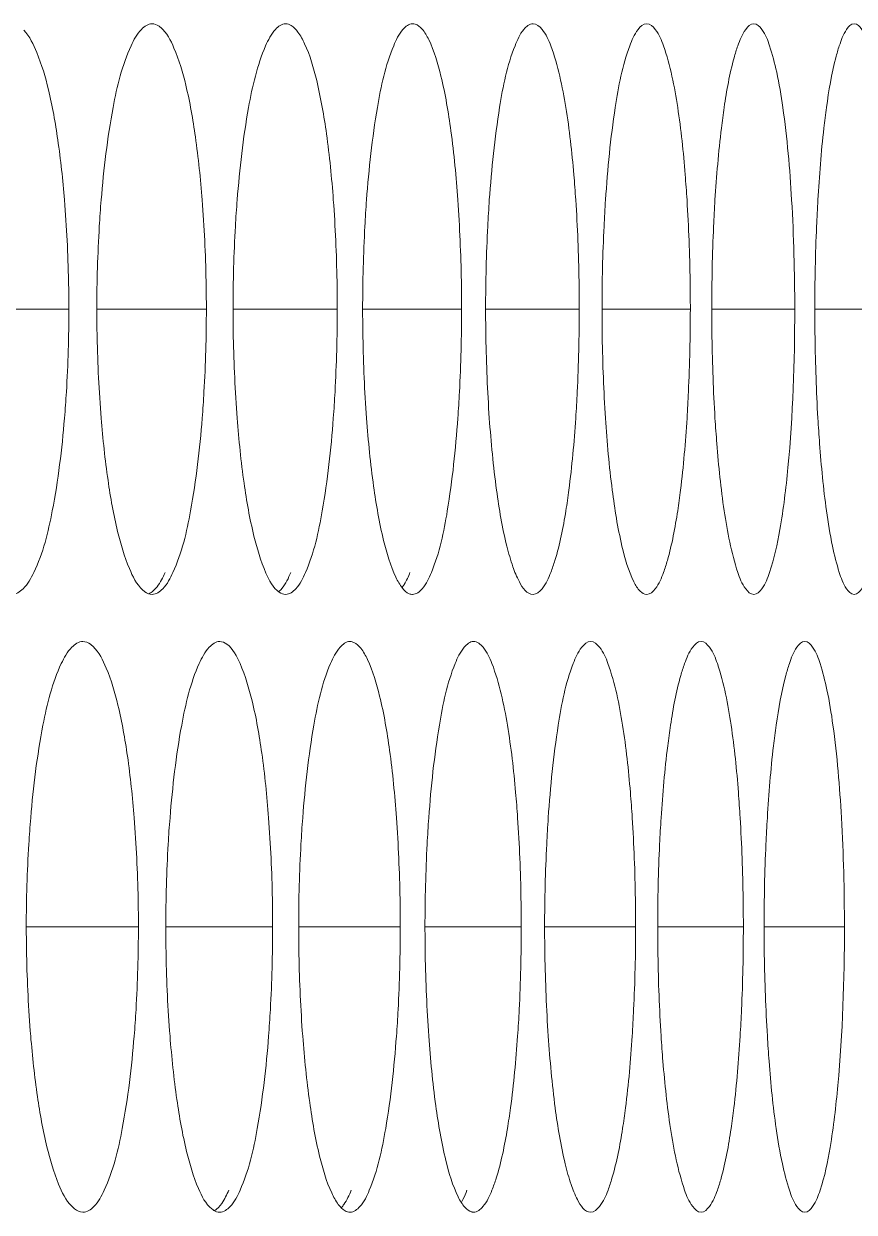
# Model space of a CAD drawing. Header units: millimetres. Extents: x 1177 to 4147, y 93 to 2194.
# Drawn here: x 2907.68 to 2916.4, y 1654.88 to 1667.37 of the extents above; entities that cross this region are included whole.
import ezdxf

# ---------------------------------------------------------------- set-up
doc = ezdxf.new("R2010")
doc.units = ezdxf.units.MM
doc.header["$LTSCALE"] = 0.1
doc.layers.add('标注', color=251, linetype='Continuous', lineweight=9)

msp = doc.modelspace()

# ---------------------------------------------------------------- linework, layer by layer
at = {"layer": '标注'}
for p, q in [((2906.944, 1664.371), (2908.15, 1664.371)), ((2908.444, 1664.371), (2909.595, 1664.371)), ((2909.875, 1664.371), (2910.97, 1664.371)), ((2911.237, 1664.371), (2912.277, 1664.371)), ((2912.529, 1664.371), (2913.513, 1664.371)), ((2913.752, 1664.371), (2914.68, 1664.371)), ((2914.905, 1664.371), (2915.777, 1664.371)), ((2915.988, 1664.371), (2916.804, 1664.371)), ((2907.703, 1657.876), (2908.881, 1657.876)), ((2909.169, 1657.876), (2910.291, 1657.876)), ((2910.565, 1657.876), (2911.632, 1657.876)), ((2911.892, 1657.876), (2912.903, 1657.876)), ((2913.149, 1657.876), (2914.105, 1657.876)), ((2914.337, 1657.876), (2915.237, 1657.876)), ((2915.455, 1657.876), (2916.299, 1657.876))]:
    msp.add_line(p, q, dxfattribs=at)
for points, knots in [([(2909.025, 1667.371), (2908.983, 1667.371), (2908.882, 1667.298), (2908.833, 1667.201), (2908.804, 1667.139)], [0, 0, 0, 0, 0.384136, 1, 1, 1, 1]), ([(2909.115, 1667.332), (2909.108, 1667.338), (2909.082, 1667.358), (2909.049, 1667.371), (2909.025, 1667.371)], [0, 0, 0, 0, 0.282086, 1, 1, 1, 1]), ([(2910.428, 1667.371), (2910.388, 1667.371), (2910.291, 1667.296), (2910.245, 1667.2), (2910.218, 1667.139)], [0, 0, 0, 0, 0.378328, 1, 1, 1, 1]), ([(2911.762, 1667.371), (2911.723, 1667.371), (2911.63, 1667.294), (2911.589, 1667.2), (2911.563, 1667.139)], [0, 0, 0, 0, 0.37223, 1, 1, 1, 1]), ([(2912.237, 1665.518), (2912.22, 1665.761), (2912.179, 1666.198), (2912.083, 1666.763), (2911.978, 1667.126), (2911.876, 1667.307), (2911.817, 1667.358), (2911.788, 1667.367)], [0, 0, 0, 0, 0.376417, 0.678059, 0.88637, 0.953961, 1, 1, 1, 1]), ([(2913.027, 1667.371), (2912.989, 1667.371), (2912.9, 1667.292), (2912.862, 1667.2), (2912.838, 1667.139)], [0, 0, 0, 0, 0.36584, 1, 1, 1, 1]), ([(2913.372, 1666.491), (2913.336, 1666.711), (2913.276, 1666.998), (2913.153, 1667.292), (2913.064, 1667.371), (2913.027, 1667.371)], [0, 0, 0, 0, 0.68404, 0.884461, 1, 1, 1, 1]), ([(2914.222, 1667.371), (2914.185, 1667.371), (2914.101, 1667.29), (2914.066, 1667.199), (2914.043, 1667.139)], [0, 0, 0, 0, 0.359161, 1, 1, 1, 1]), ([(2914.547, 1666.491), (2914.514, 1666.71), (2914.456, 1666.998), (2914.342, 1667.29), (2914.258, 1667.371), (2914.222, 1667.371)], [0, 0, 0, 0, 0.688296, 0.888112, 1, 1, 1, 1]), ([(2915.347, 1667.371), (2915.312, 1667.371), (2915.232, 1667.287), (2915.2, 1667.199), (2915.179, 1667.139)], [0, 0, 0, 0, 0.352199, 1, 1, 1, 1]), ([(2915.777, 1664.371), (2915.777, 1664.753), (2915.758, 1665.462), (2915.687, 1666.295), (2915.599, 1666.834), (2915.525, 1667.112), (2915.461, 1667.287), (2915.381, 1667.371), (2915.347, 1667.371)], [0, 0, 0, 0, 0.372429, 0.689732, 0.811883, 0.904664, 0.966442, 1, 1, 1, 1]), ([(2916.402, 1667.371), (2916.369, 1667.371), (2916.293, 1667.285), (2916.265, 1667.199), (2916.245, 1667.139)], [0, 0, 0, 0, 0.34497, 1, 1, 1, 1]), ([(2916.804, 1664.371), (2916.804, 1664.753), (2916.786, 1665.462), (2916.72, 1666.295), (2916.638, 1666.833), (2916.568, 1667.112), (2916.51, 1667.285), (2916.435, 1667.371), (2916.402, 1667.371)], [0, 0, 0, 0, 0.373515, 0.691581, 0.813864, 0.906521, 0.967776, 1, 1, 1, 1]), ([(2908.104, 1665.518), (2908.087, 1665.729), (2908.045, 1666.118), (2907.954, 1666.639), (2907.84, 1667.027), (2907.739, 1667.237), (2907.677, 1667.304)], [0, 0, 0, 0, 0.343252, 0.632232, 0.852748, 1, 1, 1, 1]), ([(2909.551, 1665.518), (2909.534, 1665.74), (2909.492, 1666.144), (2909.399, 1666.682), (2909.285, 1667.069), (2909.18, 1667.277), (2909.115, 1667.332)], [0, 0, 0, 0, 0.353299, 0.646273, 0.86342, 1, 1, 1, 1]), ([(2910.929, 1665.518), (2910.912, 1665.75), (2910.871, 1666.171), (2910.775, 1666.722), (2910.671, 1667.083), (2910.57, 1667.275), (2910.514, 1667.336), (2910.485, 1667.354)], [0, 0, 0, 0, 0.364158, 0.661207, 0.874207, 0.947517, 1, 1, 1, 1]), ([(2908.804, 1667.139), (2908.709, 1666.935), (2908.581, 1666.391), (2908.516, 1665.844), (2908.49, 1665.518)], [0, 0, 0, 0, 0.407017, 1, 1, 1, 1]), ([(2910.218, 1667.139), (2910.128, 1666.934), (2910.006, 1666.39), (2909.944, 1665.844), (2909.919, 1665.518)], [0, 0, 0, 0, 0.406317, 1, 1, 1, 1]), ([(2911.563, 1667.139), (2911.476, 1666.933), (2911.361, 1666.39), (2911.302, 1665.844), (2911.278, 1665.518)], [0, 0, 0, 0, 0.405644, 1, 1, 1, 1]), ([(2912.838, 1667.139), (2912.755, 1666.933), (2912.647, 1666.389), (2912.591, 1665.844), (2912.568, 1665.518)], [0, 0, 0, 0, 0.405, 1, 1, 1, 1]), ([(2914.043, 1667.139), (2913.965, 1666.932), (2913.863, 1666.388), (2913.81, 1665.844), (2913.789, 1665.518)], [0, 0, 0, 0, 0.404385, 1, 1, 1, 1]), ([(2915.179, 1667.139), (2915.164, 1667.098), (2915.1, 1666.886), (2915.061, 1666.667), (2915.035, 1666.491)], [0, 0, 0, 0, 0.198383, 1, 1, 1, 1]), ([(2916.245, 1667.139), (2916.231, 1667.098), (2916.171, 1666.885), (2916.135, 1666.667), (2916.11, 1666.491)], [0, 0, 0, 0, 0.197891, 1, 1, 1, 1]), ([(2913.476, 1665.518), (2913.47, 1665.607), (2913.445, 1665.932), (2913.41, 1666.257), (2913.372, 1666.491)], [0, 0, 0, 0, 0.272672, 1, 1, 1, 1]), ([(2914.645, 1665.518), (2914.639, 1665.607), (2914.616, 1665.932), (2914.583, 1666.257), (2914.547, 1666.491)], [0, 0, 0, 0, 0.272763, 1, 1, 1, 1]), ([(2915.035, 1666.491), (2915.025, 1666.419), (2914.982, 1666.096), (2914.955, 1665.77), (2914.939, 1665.518)], [0, 0, 0, 0, 0.224658, 1, 1, 1, 1]), ([(2916.11, 1666.491), (2916.1, 1666.419), (2916.06, 1666.095), (2916.035, 1665.77), (2916.02, 1665.518)], [0, 0, 0, 0, 0.224554, 1, 1, 1, 1]), ([(2908.15, 1664.371), (2908.15, 1664.469), (2908.146, 1664.851), (2908.127, 1665.234), (2908.104, 1665.518)], [0, 0, 0, 0, 0.255908, 1, 1, 1, 1]), ([(2908.49, 1665.518), (2908.482, 1665.426), (2908.456, 1665.044), (2908.444, 1664.661), (2908.444, 1664.371)], [0, 0, 0, 0, 0.241932, 1, 1, 1, 1]), ([(2909.595, 1664.371), (2909.595, 1664.469), (2909.591, 1664.851), (2909.573, 1665.234), (2909.551, 1665.518)], [0, 0, 0, 0, 0.255929, 1, 1, 1, 1]), ([(2909.919, 1665.518), (2909.911, 1665.426), (2909.886, 1665.044), (2909.875, 1664.661), (2909.875, 1664.371)], [0, 0, 0, 0, 0.241898, 1, 1, 1, 1]), ([(2910.97, 1664.371), (2910.97, 1664.469), (2910.967, 1664.851), (2910.95, 1665.234), (2910.929, 1665.518)], [0, 0, 0, 0, 0.255949, 1, 1, 1, 1]), ([(2911.278, 1665.518), (2911.271, 1665.426), (2911.247, 1665.044), (2911.237, 1664.661), (2911.237, 1664.371)], [0, 0, 0, 0, 0.241865, 1, 1, 1, 1]), ([(2912.277, 1664.371), (2912.277, 1664.469), (2912.273, 1664.851), (2912.257, 1665.234), (2912.237, 1665.518)], [0, 0, 0, 0, 0.255968, 1, 1, 1, 1]), ([(2912.568, 1665.518), (2912.562, 1665.426), (2912.539, 1665.044), (2912.529, 1664.661), (2912.529, 1664.371)], [0, 0, 0, 0, 0.241834, 1, 1, 1, 1]), ([(2913.513, 1664.371), (2913.513, 1664.469), (2913.51, 1664.851), (2913.495, 1665.234), (2913.476, 1665.518)], [0, 0, 0, 0, 0.255986, 1, 1, 1, 1]), ([(2913.789, 1665.518), (2913.783, 1665.426), (2913.761, 1665.044), (2913.752, 1664.661), (2913.752, 1664.371)], [0, 0, 0, 0, 0.241805, 1, 1, 1, 1]), ([(2914.68, 1664.371), (2914.68, 1664.469), (2914.677, 1664.851), (2914.663, 1665.234), (2914.645, 1665.518)], [0, 0, 0, 0, 0.256003, 1, 1, 1, 1]), ([(2914.939, 1665.518), (2914.934, 1665.426), (2914.913, 1665.044), (2914.905, 1664.661), (2914.905, 1664.371)], [0, 0, 0, 0, 0.241777, 1, 1, 1, 1]), ([(2916.02, 1665.518), (2916.015, 1665.426), (2915.996, 1665.044), (2915.988, 1664.661), (2915.988, 1664.371)], [0, 0, 0, 0, 0.241751, 1, 1, 1, 1]), ([(2908.104, 1663.224), (2908.112, 1663.316), (2908.139, 1663.698), (2908.15, 1664.081), (2908.15, 1664.371)], [0, 0, 0, 0, 0.24194, 1, 1, 1, 1]), ([(2908.444, 1664.371), (2908.444, 1664.273), (2908.448, 1663.89), (2908.467, 1663.507), (2908.49, 1663.224)], [0, 0, 0, 0, 0.255912, 1, 1, 1, 1]), ([(2909.551, 1663.224), (2909.558, 1663.316), (2909.584, 1663.698), (2909.595, 1664.081), (2909.595, 1664.371)], [0, 0, 0, 0, 0.241906, 1, 1, 1, 1]), ([(2909.875, 1664.371), (2909.875, 1664.273), (2909.879, 1663.89), (2909.897, 1663.507), (2909.919, 1663.224)], [0, 0, 0, 0, 0.255933, 1, 1, 1, 1]), ([(2910.929, 1663.224), (2910.936, 1663.316), (2910.96, 1663.698), (2910.97, 1664.081), (2910.97, 1664.371)], [0, 0, 0, 0, 0.241873, 1, 1, 1, 1]), ([(2911.237, 1664.371), (2911.237, 1664.273), (2911.241, 1663.89), (2911.257, 1663.507), (2911.278, 1663.224)], [0, 0, 0, 0, 0.255953, 1, 1, 1, 1]), ([(2912.237, 1663.224), (2912.244, 1663.316), (2912.267, 1663.698), (2912.277, 1664.081), (2912.277, 1664.371)], [0, 0, 0, 0, 0.241842, 1, 1, 1, 1]), ([(2912.529, 1664.371), (2912.529, 1664.273), (2912.533, 1663.89), (2912.548, 1663.508), (2912.568, 1663.224)], [0, 0, 0, 0, 0.255971, 1, 1, 1, 1]), ([(2913.476, 1663.224), (2913.482, 1663.316), (2913.504, 1663.698), (2913.513, 1664.081), (2913.513, 1664.371)], [0, 0, 0, 0, 0.241812, 1, 1, 1, 1]), ([(2913.752, 1664.371), (2913.752, 1664.273), (2913.755, 1663.89), (2913.77, 1663.508), (2913.789, 1663.224)], [0, 0, 0, 0, 0.255989, 1, 1, 1, 1]), ([(2914.645, 1663.224), (2914.651, 1663.316), (2914.671, 1663.698), (2914.68, 1664.081), (2914.68, 1664.371)], [0, 0, 0, 0, 0.241784, 1, 1, 1, 1]), ([(2914.905, 1664.371), (2914.905, 1664.273), (2914.908, 1663.89), (2914.922, 1663.508), (2914.939, 1663.224)], [0, 0, 0, 0, 0.256006, 1, 1, 1, 1]), ([(2915.512, 1661.603), (2915.563, 1661.748), (2915.64, 1662.116), (2915.751, 1663.038), (2915.777, 1663.815), (2915.777, 1664.371)], [0, 0, 0, 0, 0.166119, 0.401654, 1, 1, 1, 1]), ([(2915.988, 1664.371), (2915.988, 1664.273), (2915.991, 1663.89), (2916.004, 1663.508), (2916.02, 1663.224)], [0, 0, 0, 0, 0.256022, 1, 1, 1, 1]), ([(2907.782, 1661.603), (2907.88, 1661.805), (2908.011, 1662.35), (2908.078, 1662.897), (2908.104, 1663.224)], [0, 0, 0, 0, 0.407475, 1, 1, 1, 1]), ([(2908.49, 1663.224), (2908.507, 1663.005), (2908.55, 1662.607), (2908.643, 1662.075), (2908.758, 1661.687), (2908.861, 1661.479), (2908.925, 1661.418)], [0, 0, 0, 0, 0.349668, 0.641268, 0.859711, 1, 1, 1, 1]), ([(2909.244, 1661.603), (2909.338, 1661.806), (2909.463, 1662.351), (2909.526, 1662.897), (2909.551, 1663.224)], [0, 0, 0, 0, 0.406757, 1, 1, 1, 1]), ([(2909.919, 1663.224), (2909.936, 1662.995), (2909.978, 1662.581), (2910.074, 1662.031), (2910.189, 1661.648), (2910.294, 1661.441), (2910.361, 1661.394)], [0, 0, 0, 0, 0.360647, 0.656591, 0.871311, 1, 1, 1, 1]), ([(2910.637, 1661.603), (2910.726, 1661.807), (2910.845, 1662.352), (2910.905, 1662.897), (2910.929, 1663.224)], [0, 0, 0, 0, 0.406066, 1, 1, 1, 1]), ([(2911.278, 1663.224), (2911.296, 1662.984), (2911.338, 1662.552), (2911.435, 1661.993), (2911.54, 1661.63), (2911.642, 1661.445), (2911.698, 1661.39), (2911.727, 1661.378)], [0, 0, 0, 0, 0.372333, 0.672575, 0.882635, 0.952132, 1, 1, 1, 1]), ([(2911.96, 1661.603), (2912.045, 1661.808), (2912.157, 1662.352), (2912.214, 1662.898), (2912.237, 1663.224)], [0, 0, 0, 0, 0.405403, 1, 1, 1, 1]), ([(2912.568, 1663.224), (2912.586, 1662.971), (2912.629, 1662.519), (2912.715, 1662), (2912.808, 1661.675), (2912.877, 1661.502), (2912.962, 1661.371), (2913.027, 1661.371)], [0, 0, 0, 0, 0.389161, 0.695877, 0.811486, 0.900262, 1, 1, 1, 1]), ([(2913.372, 1662.25), (2913.384, 1662.323), (2913.43, 1662.646), (2913.459, 1662.971), (2913.476, 1663.224)], [0, 0, 0, 0, 0.224828, 1, 1, 1, 1]), ([(2913.789, 1663.224), (2913.805, 1662.971), (2913.845, 1662.52), (2913.937, 1661.944), (2914.039, 1661.582), (2914.136, 1661.411), (2914.196, 1661.371), (2914.222, 1661.371)], [0, 0, 0, 0, 0.389812, 0.696656, 0.899917, 0.961012, 1, 1, 1, 1]), ([(2914.547, 1662.25), (2914.558, 1662.323), (2914.602, 1662.646), (2914.629, 1662.971), (2914.645, 1663.224)], [0, 0, 0, 0, 0.224714, 1, 1, 1, 1]), ([(2914.939, 1663.224), (2914.945, 1663.135), (2914.968, 1662.809), (2915.001, 1662.485), (2915.035, 1662.25)], [0, 0, 0, 0, 0.272803, 1, 1, 1, 1]), ([(2916.02, 1663.224), (2916.026, 1663.135), (2916.047, 1662.81), (2916.078, 1662.485), (2916.11, 1662.25)], [0, 0, 0, 0, 0.272887, 1, 1, 1, 1]), ([(2913.214, 1661.603), (2913.23, 1661.644), (2913.301, 1661.855), (2913.344, 1662.074), (2913.372, 1662.25)], [0, 0, 0, 0, 0.199302, 1, 1, 1, 1]), ([(2914.398, 1661.603), (2914.413, 1661.644), (2914.48, 1661.855), (2914.52, 1662.075), (2914.547, 1662.25)], [0, 0, 0, 0, 0.198767, 1, 1, 1, 1]), ([(2915.035, 1662.25), (2915.068, 1662.031), (2915.123, 1661.744), (2915.232, 1661.454), (2915.312, 1661.371), (2915.347, 1661.371)], [0, 0, 0, 0, 0.692122, 0.891575, 1, 1, 1, 1]), ([(2916.11, 1662.25), (2916.128, 1662.126), (2916.162, 1661.909), (2916.233, 1661.63), (2916.293, 1661.457), (2916.369, 1661.371), (2916.402, 1661.371)], [0, 0, 0, 0, 0.396145, 0.696516, 0.895316, 1, 1, 1, 1]), ([(2907.553, 1661.371), (2907.596, 1661.371), (2907.701, 1661.441), (2907.752, 1661.541), (2907.782, 1661.603)], [0, 0, 0, 0, 0.389686, 1, 1, 1, 1]), ([(2908.989, 1661.377), (2909.025, 1661.391), (2909.096, 1661.464), (2909.138, 1661.549), (2909.161, 1661.602)], [0, 0, 0, 0, 0.398504, 1, 1, 1, 1]), ([(2909.025, 1661.371), (2909.067, 1661.371), (2909.168, 1661.443), (2909.216, 1661.541), (2909.244, 1661.603)], [0, 0, 0, 0, 0.384127, 1, 1, 1, 1]), ([(2910.356, 1661.4), (2910.368, 1661.41), (2910.423, 1661.469), (2910.458, 1661.543), (2910.482, 1661.602)], [0, 0, 0, 0, 0.193099, 1, 1, 1, 1]), ([(2910.428, 1661.371), (2910.469, 1661.371), (2910.566, 1661.445), (2910.61, 1661.541), (2910.637, 1661.603)], [0, 0, 0, 0, 0.37828, 1, 1, 1, 1]), ([(2911.653, 1661.445), (2911.661, 1661.455), (2911.693, 1661.505), (2911.717, 1661.559), (2911.734, 1661.602)], [0, 0, 0, 0, 0.212146, 1, 1, 1, 1]), ([(2911.762, 1661.371), (2911.801, 1661.371), (2911.894, 1661.447), (2911.935, 1661.542), (2911.96, 1661.603)], [0, 0, 0, 0, 0.372142, 1, 1, 1, 1]), ([(2913.027, 1661.371), (2913.064, 1661.371), (2913.153, 1661.45), (2913.19, 1661.542), (2913.214, 1661.603)], [0, 0, 0, 0, 0.36571, 1, 1, 1, 1]), ([(2914.222, 1661.371), (2914.258, 1661.371), (2914.342, 1661.452), (2914.376, 1661.542), (2914.398, 1661.603)], [0, 0, 0, 0, 0.358988, 1, 1, 1, 1]), ([(2915.347, 1661.371), (2915.381, 1661.371), (2915.461, 1661.454), (2915.492, 1661.543), (2915.512, 1661.603)], [0, 0, 0, 0, 0.351982, 1, 1, 1, 1]), ([(2916.402, 1661.371), (2916.435, 1661.371), (2916.51, 1661.457), (2916.538, 1661.543), (2916.557, 1661.603)], [0, 0, 0, 0, 0.34471, 1, 1, 1, 1]), ([(2908.925, 1661.418), (2908.933, 1661.411), (2908.961, 1661.387), (2908.998, 1661.371), (2909.025, 1661.371)], [0, 0, 0, 0, 0.288207, 1, 1, 1, 1]), ([(2908.298, 1660.876), (2908.254, 1660.876), (2908.151, 1660.804), (2908.101, 1660.705), (2908.071, 1660.644)], [0, 0, 0, 0, 0.386933, 1, 1, 1, 1]), ([(2908.404, 1660.824), (2908.396, 1660.832), (2908.366, 1660.858), (2908.326, 1660.876), (2908.298, 1660.876)], [0, 0, 0, 0, 0.288854, 1, 1, 1, 1]), ([(2909.735, 1660.876), (2909.694, 1660.876), (2909.595, 1660.802), (2909.548, 1660.705), (2909.52, 1660.644)], [0, 0, 0, 0, 0.381268, 1, 1, 1, 1]), ([(2911.104, 1660.876), (2911.064, 1660.876), (2910.969, 1660.8), (2910.926, 1660.705), (2910.899, 1660.644)], [0, 0, 0, 0, 0.375316, 1, 1, 1, 1]), ([(2911.592, 1659.023), (2911.575, 1659.26), (2911.534, 1659.69), (2911.438, 1660.247), (2911.333, 1660.61), (2911.231, 1660.796), (2911.174, 1660.853), (2911.145, 1660.866)], [0, 0, 0, 0, 0.370156, 0.669475, 0.880231, 0.950761, 1, 1, 1, 1]), ([(2912.403, 1660.876), (2912.365, 1660.876), (2912.274, 1660.798), (2912.234, 1660.705), (2912.209, 1660.644)], [0, 0, 0, 0, 0.369072, 1, 1, 1, 1]), ([(2912.758, 1659.996), (2912.722, 1660.216), (2912.66, 1660.503), (2912.532, 1660.798), (2912.442, 1660.876), (2912.403, 1660.876)], [0, 0, 0, 0, 0.68191, 0.882647, 1, 1, 1, 1]), ([(2913.633, 1660.876), (2913.596, 1660.876), (2913.509, 1660.796), (2913.473, 1660.704), (2913.449, 1660.644)], [0, 0, 0, 0, 0.362536, 1, 1, 1, 1]), ([(2913.968, 1659.996), (2913.934, 1660.215), (2913.875, 1660.503), (2913.756, 1660.796), (2913.67, 1660.876), (2913.633, 1660.876)], [0, 0, 0, 0, 0.686169, 0.886283, 1, 1, 1, 1]), ([(2914.793, 1660.876), (2914.757, 1660.876), (2914.675, 1660.793), (2914.642, 1660.704), (2914.62, 1660.644)], [0, 0, 0, 0, 0.355714, 1, 1, 1, 1]), ([(2915.108, 1659.996), (2915.076, 1660.215), (2915.02, 1660.502), (2914.91, 1660.793), (2914.828, 1660.876), (2914.793, 1660.876)], [0, 0, 0, 0, 0.690419, 0.889948, 1, 1, 1, 1]), ([(2915.883, 1660.876), (2915.849, 1660.876), (2915.771, 1660.791), (2915.741, 1660.704), (2915.721, 1660.644)], [0, 0, 0, 0, 0.348617, 1, 1, 1, 1]), ([(2916.299, 1657.876), (2916.299, 1658.258), (2916.281, 1658.967), (2916.212, 1659.8), (2916.127, 1660.338), (2916.055, 1660.617), (2915.994, 1660.791), (2915.917, 1660.876), (2915.883, 1660.876)], [0, 0, 0, 0, 0.372977, 0.690664, 0.812881, 0.905598, 0.967111, 1, 1, 1, 1]), ([(2908.836, 1659.023), (2908.819, 1659.239), (2908.778, 1659.636), (2908.685, 1660.165), (2908.571, 1660.553), (2908.468, 1660.762), (2908.404, 1660.824)], [0, 0, 0, 0, 0.348125, 0.639047, 0.857939, 1, 1, 1, 1]), ([(2910.249, 1659.023), (2910.232, 1659.25), (2910.19, 1659.662), (2910.096, 1660.208), (2909.981, 1660.593), (2909.876, 1660.8), (2909.809, 1660.849)], [0, 0, 0, 0, 0.358786, 0.65392, 0.869192, 1, 1, 1, 1]), ([(2908.071, 1660.644), (2907.975, 1660.441), (2907.843, 1659.896), (2907.776, 1659.349), (2907.749, 1659.023)], [0, 0, 0, 0, 0.407378, 1, 1, 1, 1]), ([(2909.52, 1660.644), (2909.427, 1660.44), (2909.302, 1659.896), (2909.239, 1659.349), (2909.213, 1659.023)], [0, 0, 0, 0, 0.406664, 1, 1, 1, 1]), ([(2910.899, 1660.644), (2910.811, 1660.439), (2910.692, 1659.895), (2910.632, 1659.349), (2910.607, 1659.023)], [0, 0, 0, 0, 0.405977, 1, 1, 1, 1]), ([(2912.209, 1660.644), (2912.125, 1660.438), (2912.013, 1659.894), (2911.955, 1659.349), (2911.932, 1659.023)], [0, 0, 0, 0, 0.405318, 1, 1, 1, 1]), ([(2913.449, 1660.644), (2913.369, 1660.437), (2913.264, 1659.893), (2913.209, 1659.349), (2913.187, 1659.023)], [0, 0, 0, 0, 0.404689, 1, 1, 1, 1]), ([(2914.62, 1660.644), (2914.605, 1660.602), (2914.538, 1660.391), (2914.498, 1660.172), (2914.472, 1659.996)], [0, 0, 0, 0, 0.198639, 1, 1, 1, 1]), ([(2915.721, 1660.644), (2915.707, 1660.602), (2915.644, 1660.39), (2915.607, 1660.172), (2915.582, 1659.996)], [0, 0, 0, 0, 0.198134, 1, 1, 1, 1]), ([(2912.865, 1659.023), (2912.859, 1659.112), (2912.834, 1659.437), (2912.797, 1659.762), (2912.758, 1659.996)], [0, 0, 0, 0, 0.272625, 1, 1, 1, 1]), ([(2914.069, 1659.023), (2914.064, 1659.112), (2914.04, 1659.437), (2914.005, 1659.762), (2913.968, 1659.996)], [0, 0, 0, 0, 0.272718, 1, 1, 1, 1]), ([(2914.472, 1659.996), (2914.461, 1659.924), (2914.417, 1659.6), (2914.389, 1659.275), (2914.373, 1659.023)], [0, 0, 0, 0, 0.224713, 1, 1, 1, 1]), ([(2915.203, 1659.023), (2915.198, 1659.112), (2915.176, 1659.437), (2915.143, 1659.762), (2915.108, 1659.996)], [0, 0, 0, 0, 0.272807, 1, 1, 1, 1]), ([(2915.582, 1659.996), (2915.571, 1659.924), (2915.53, 1659.6), (2915.504, 1659.275), (2915.489, 1659.023)], [0, 0, 0, 0, 0.224605, 1, 1, 1, 1]), ([(2907.749, 1659.023), (2907.742, 1658.93), (2907.714, 1658.549), (2907.703, 1658.166), (2907.703, 1657.876)], [0, 0, 0, 0, 0.24195, 1, 1, 1, 1]), ([(2908.881, 1657.876), (2908.881, 1657.974), (2908.877, 1658.356), (2908.859, 1658.739), (2908.836, 1659.023)], [0, 0, 0, 0, 0.255919, 1, 1, 1, 1]), ([(2909.213, 1659.023), (2909.205, 1658.93), (2909.179, 1658.549), (2909.169, 1658.166), (2909.169, 1657.876)], [0, 0, 0, 0, 0.241915, 1, 1, 1, 1]), ([(2910.291, 1657.876), (2910.291, 1657.974), (2910.288, 1658.356), (2910.27, 1658.739), (2910.249, 1659.023)], [0, 0, 0, 0, 0.255939, 1, 1, 1, 1]), ([(2910.607, 1659.023), (2910.6, 1658.93), (2910.575, 1658.549), (2910.565, 1658.166), (2910.565, 1657.876)], [0, 0, 0, 0, 0.241881, 1, 1, 1, 1]), ([(2911.632, 1657.876), (2911.632, 1657.974), (2911.629, 1658.356), (2911.612, 1658.739), (2911.592, 1659.023)], [0, 0, 0, 0, 0.255958, 1, 1, 1, 1]), ([(2911.932, 1659.023), (2911.925, 1658.93), (2911.902, 1658.549), (2911.892, 1658.166), (2911.892, 1657.876)], [0, 0, 0, 0, 0.24185, 1, 1, 1, 1]), ([(2912.903, 1657.876), (2912.903, 1657.974), (2912.9, 1658.356), (2912.885, 1658.739), (2912.865, 1659.023)], [0, 0, 0, 0, 0.255977, 1, 1, 1, 1]), ([(2913.187, 1659.023), (2913.181, 1658.93), (2913.159, 1658.548), (2913.149, 1658.166), (2913.149, 1657.876)], [0, 0, 0, 0, 0.24182, 1, 1, 1, 1]), ([(2914.105, 1657.876), (2914.105, 1657.974), (2914.102, 1658.356), (2914.088, 1658.739), (2914.069, 1659.023)], [0, 0, 0, 0, 0.255994, 1, 1, 1, 1]), ([(2914.373, 1659.023), (2914.367, 1658.93), (2914.346, 1658.548), (2914.337, 1658.166), (2914.337, 1657.876)], [0, 0, 0, 0, 0.241791, 1, 1, 1, 1]), ([(2915.237, 1657.876), (2915.237, 1657.974), (2915.234, 1658.356), (2915.221, 1658.739), (2915.203, 1659.023)], [0, 0, 0, 0, 0.256011, 1, 1, 1, 1]), ([(2915.489, 1659.023), (2915.483, 1658.93), (2915.463, 1658.548), (2915.455, 1658.166), (2915.455, 1657.876)], [0, 0, 0, 0, 0.241764, 1, 1, 1, 1]), ([(2907.703, 1657.876), (2907.703, 1657.778), (2907.707, 1657.395), (2907.726, 1657.012), (2907.749, 1656.728)], [0, 0, 0, 0, 0.255902, 1, 1, 1, 1]), ([(2908.836, 1656.728), (2908.844, 1656.821), (2908.87, 1657.202), (2908.881, 1657.585), (2908.881, 1657.876)], [0, 0, 0, 0, 0.241923, 1, 1, 1, 1]), ([(2909.169, 1657.876), (2909.169, 1657.778), (2909.172, 1657.395), (2909.19, 1657.012), (2909.213, 1656.728)], [0, 0, 0, 0, 0.255923, 1, 1, 1, 1]), ([(2910.249, 1656.728), (2910.256, 1656.821), (2910.281, 1657.203), (2910.291, 1657.585), (2910.291, 1657.876)], [0, 0, 0, 0, 0.241889, 1, 1, 1, 1]), ([(2910.565, 1657.876), (2910.565, 1657.778), (2910.569, 1657.395), (2910.586, 1657.012), (2910.607, 1656.728)], [0, 0, 0, 0, 0.255943, 1, 1, 1, 1]), ([(2911.592, 1656.728), (2911.599, 1656.821), (2911.622, 1657.203), (2911.632, 1657.585), (2911.632, 1657.876)], [0, 0, 0, 0, 0.241857, 1, 1, 1, 1]), ([(2911.892, 1657.876), (2911.892, 1657.778), (2911.895, 1657.395), (2911.912, 1657.012), (2911.932, 1656.728)], [0, 0, 0, 0, 0.255962, 1, 1, 1, 1]), ([(2912.865, 1656.728), (2912.872, 1656.821), (2912.894, 1657.203), (2912.903, 1657.585), (2912.903, 1657.876)], [0, 0, 0, 0, 0.241827, 1, 1, 1, 1]), ([(2913.149, 1657.876), (2913.149, 1657.778), (2913.153, 1657.395), (2913.168, 1657.012), (2913.187, 1656.728)], [0, 0, 0, 0, 0.25598, 1, 1, 1, 1]), ([(2914.069, 1656.728), (2914.075, 1656.821), (2914.096, 1657.203), (2914.105, 1657.585), (2914.105, 1657.876)], [0, 0, 0, 0, 0.241798, 1, 1, 1, 1]), ([(2914.337, 1657.876), (2914.337, 1657.778), (2914.34, 1657.395), (2914.355, 1657.012), (2914.373, 1656.728)], [0, 0, 0, 0, 0.255998, 1, 1, 1, 1]), ([(2915.203, 1656.728), (2915.209, 1656.821), (2915.229, 1657.203), (2915.237, 1657.585), (2915.237, 1657.876)], [0, 0, 0, 0, 0.241771, 1, 1, 1, 1]), ([(2915.455, 1657.876), (2915.455, 1657.778), (2915.458, 1657.395), (2915.472, 1657.012), (2915.489, 1656.728)], [0, 0, 0, 0, 0.256014, 1, 1, 1, 1]), ([(2916.043, 1655.107), (2916.093, 1655.253), (2916.167, 1655.621), (2916.274, 1656.543), (2916.299, 1657.32), (2916.299, 1657.876)], [0, 0, 0, 0, 0.165903, 0.40142, 1, 1, 1, 1]), ([(2907.749, 1656.728), (2907.767, 1656.515), (2907.809, 1656.125), (2907.902, 1655.601), (2908.016, 1655.213), (2908.118, 1655.003), (2908.18, 1654.938)], [0, 0, 0, 0, 0.344652, 0.634249, 0.854362, 1, 1, 1, 1]), ([(2908.522, 1655.107), (2908.617, 1655.311), (2908.746, 1655.855), (2908.81, 1656.402), (2908.836, 1656.728)], [0, 0, 0, 0, 0.407112, 1, 1, 1, 1]), ([(2909.213, 1656.728), (2909.23, 1656.505), (2909.273, 1656.098), (2909.367, 1655.558), (2909.482, 1655.172), (2909.586, 1654.964), (2909.652, 1654.91)], [0, 0, 0, 0, 0.354996, 0.648712, 0.865362, 1, 1, 1, 1]), ([(2909.949, 1655.107), (2910.041, 1655.312), (2910.162, 1655.856), (2910.224, 1656.402), (2910.249, 1656.728)], [0, 0, 0, 0, 0.406408, 1, 1, 1, 1]), ([(2910.607, 1656.728), (2910.625, 1656.494), (2910.667, 1656.071), (2910.763, 1655.518), (2910.868, 1655.156), (2910.969, 1654.966), (2911.024, 1654.906), (2911.053, 1654.89)], [0, 0, 0, 0, 0.366167, 0.664077, 0.876453, 0.948818, 1, 1, 1, 1]), ([(2911.307, 1655.107), (2911.395, 1655.313), (2911.51, 1655.857), (2911.568, 1656.402), (2911.592, 1656.728)], [0, 0, 0, 0, 0.405731, 1, 1, 1, 1]), ([(2911.932, 1656.728), (2911.949, 1656.484), (2911.991, 1656.043), (2912.088, 1655.477), (2912.194, 1655.114), (2912.296, 1654.935), (2912.355, 1654.885), (2912.383, 1654.878)], [0, 0, 0, 0, 0.378761, 0.681383, 0.888916, 0.955378, 1, 1, 1, 1]), ([(2912.758, 1655.755), (2912.77, 1655.827), (2912.818, 1656.15), (2912.848, 1656.476), (2912.865, 1656.728)], [0, 0, 0, 0, 0.224887, 1, 1, 1, 1]), ([(2913.187, 1656.728), (2913.204, 1656.476), (2913.246, 1656.024), (2913.329, 1655.506), (2913.42, 1655.18), (2913.487, 1655.008), (2913.569, 1654.876), (2913.633, 1654.876)], [0, 0, 0, 0, 0.390043, 0.697257, 0.812903, 0.901523, 1, 1, 1, 1]), ([(2913.968, 1655.755), (2913.98, 1655.827), (2914.025, 1656.151), (2914.053, 1656.476), (2914.069, 1656.728)], [0, 0, 0, 0, 0.22477, 1, 1, 1, 1]), ([(2914.373, 1656.728), (2914.378, 1656.64), (2914.402, 1656.314), (2914.436, 1655.989), (2914.472, 1655.755)], [0, 0, 0, 0, 0.272759, 1, 1, 1, 1]), ([(2915.108, 1655.755), (2915.119, 1655.827), (2915.162, 1656.151), (2915.188, 1656.476), (2915.203, 1656.728)], [0, 0, 0, 0, 0.224659, 1, 1, 1, 1]), ([(2915.489, 1656.728), (2915.494, 1656.64), (2915.516, 1656.314), (2915.548, 1655.99), (2915.582, 1655.755)], [0, 0, 0, 0, 0.272845, 1, 1, 1, 1]), ([(2912.596, 1655.107), (2912.612, 1655.149), (2912.685, 1655.359), (2912.729, 1655.579), (2912.758, 1655.755)], [0, 0, 0, 0, 0.199577, 1, 1, 1, 1]), ([(2913.815, 1655.107), (2913.83, 1655.149), (2913.899, 1655.36), (2913.941, 1655.579), (2913.968, 1655.755)], [0, 0, 0, 0, 0.199032, 1, 1, 1, 1]), ([(2914.472, 1655.755), (2914.505, 1655.536), (2914.562, 1655.249), (2914.675, 1654.958), (2914.757, 1654.876), (2914.793, 1654.876)], [0, 0, 0, 0, 0.690007, 0.889741, 1, 1, 1, 1]), ([(2914.964, 1655.107), (2914.979, 1655.149), (2915.044, 1655.361), (2915.082, 1655.579), (2915.108, 1655.755)], [0, 0, 0, 0, 0.198508, 1, 1, 1, 1]), ([(2915.582, 1655.755), (2915.599, 1655.631), (2915.635, 1655.413), (2915.709, 1655.134), (2915.771, 1654.96), (2915.849, 1654.876), (2915.883, 1654.876)], [0, 0, 0, 0, 0.394755, 0.694432, 0.893483, 1, 1, 1, 1]), ([(2908.298, 1654.876), (2908.341, 1654.876), (2908.443, 1654.947), (2908.493, 1655.046), (2908.522, 1655.107)], [0, 0, 0, 0, 0.386942, 1, 1, 1, 1]), ([(2909.681, 1654.891), (2909.712, 1654.91), (2909.771, 1654.98), (2909.81, 1655.059), (2909.831, 1655.107)], [0, 0, 0, 0, 0.409155, 1, 1, 1, 1]), ([(2909.735, 1654.876), (2909.777, 1654.876), (2909.876, 1654.949), (2909.922, 1655.046), (2909.949, 1655.107)], [0, 0, 0, 0, 0.38124, 1, 1, 1, 1]), ([(2911.014, 1654.924), (2911.023, 1654.935), (2911.066, 1654.99), (2911.096, 1655.055), (2911.117, 1655.107)], [0, 0, 0, 0, 0.202158, 1, 1, 1, 1]), ([(2911.104, 1654.876), (2911.144, 1654.876), (2911.239, 1654.951), (2911.281, 1655.046), (2911.307, 1655.107)], [0, 0, 0, 0, 0.375248, 1, 1, 1, 1]), ([(2912.276, 1654.982), (2912.281, 1654.991), (2912.303, 1655.031), (2912.321, 1655.074), (2912.333, 1655.107)], [0, 0, 0, 0, 0.222587, 1, 1, 1, 1]), ([(2912.403, 1654.876), (2912.442, 1654.876), (2912.532, 1654.953), (2912.571, 1655.047), (2912.596, 1655.107)], [0, 0, 0, 0, 0.368963, 1, 1, 1, 1]), ([(2913.633, 1654.876), (2913.67, 1654.876), (2913.756, 1654.956), (2913.792, 1655.047), (2913.815, 1655.107)], [0, 0, 0, 0, 0.362385, 1, 1, 1, 1]), ([(2914.793, 1654.876), (2914.828, 1654.876), (2914.91, 1654.958), (2914.942, 1655.047), (2914.964, 1655.107)], [0, 0, 0, 0, 0.35552, 1, 1, 1, 1]), ([(2915.883, 1654.876), (2915.917, 1654.876), (2915.994, 1654.961), (2916.023, 1655.047), (2916.043, 1655.107)], [0, 0, 0, 0, 0.348379, 1, 1, 1, 1]), ([(2908.18, 1654.938), (2908.189, 1654.928), (2908.221, 1654.897), (2908.266, 1654.876), (2908.298, 1654.876)], [0, 0, 0, 0, 0.294748, 1, 1, 1, 1]), ([(2909.652, 1654.91), (2909.658, 1654.905), (2909.683, 1654.887), (2909.714, 1654.876), (2909.735, 1654.876)], [0, 0, 0, 0, 0.281138, 1, 1, 1, 1]), ([(2912.383, 1654.878), (2912.386, 1654.877), (2912.393, 1654.876), (2912.4, 1654.876), (2912.403, 1654.876)], [0, 0, 0, 0, 0.50399, 1, 1, 1, 1])]:
    msp.add_open_spline(points, degree=3, knots=knots, dxfattribs=at)
for points in [[(2910.485, 1667.354), (2910.468, 1667.364), (2910.448, 1667.371), (2910.428, 1667.371)], [(2911.788, 1667.367), (2911.78, 1667.369), (2911.771, 1667.371), (2911.762, 1667.371)], [(2910.361, 1661.394), (2910.381, 1661.381), (2910.405, 1661.371), (2910.428, 1661.371)], [(2911.727, 1661.378), (2911.738, 1661.374), (2911.75, 1661.371), (2911.762, 1661.371)], [(2909.809, 1660.849), (2909.788, 1660.864), (2909.761, 1660.876), (2909.735, 1660.876)], [(2911.145, 1660.866), (2911.133, 1660.872), (2911.118, 1660.876), (2911.104, 1660.876)], [(2911.053, 1654.89), (2911.068, 1654.881), (2911.086, 1654.876), (2911.104, 1654.876)]]:
    msp.add_open_spline(points, degree=3, dxfattribs=at)

doc.saveas('drawing.dxf')
